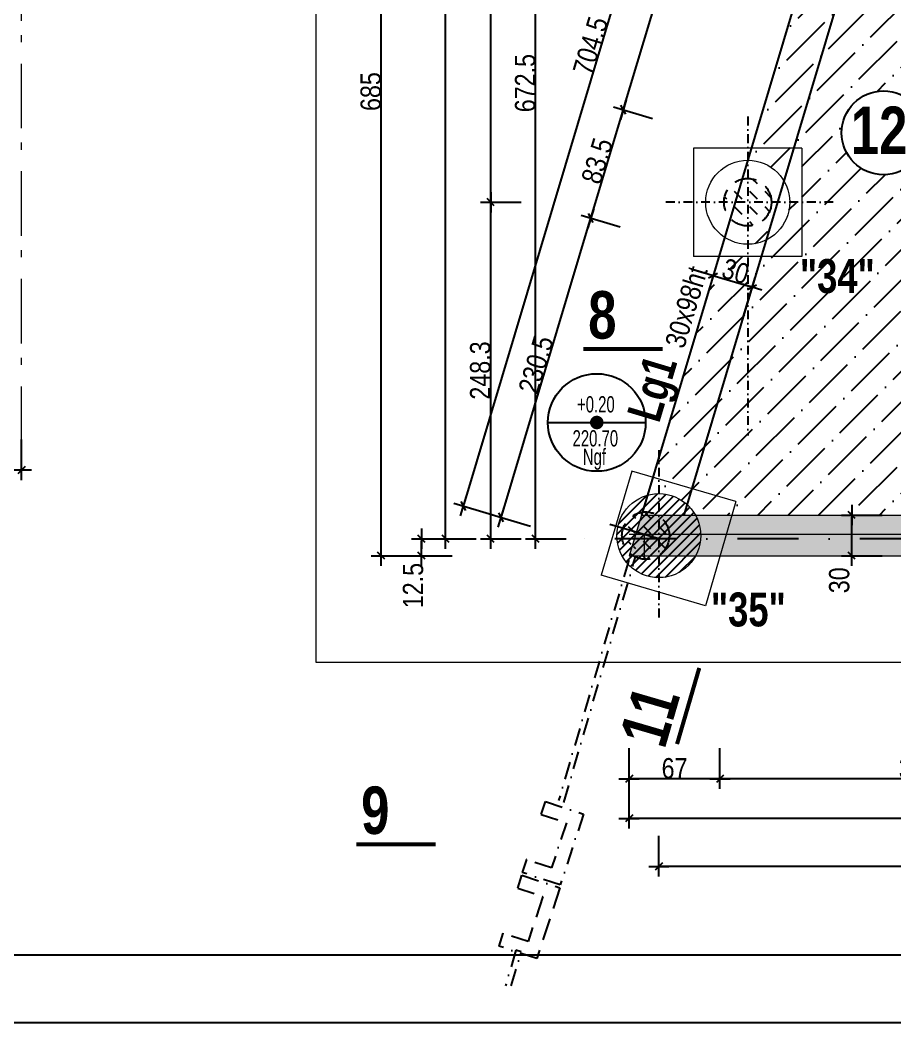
# Model space of a CAD drawing. Header units: centimetres. Extents: x 13865 to 22908, y -23237 to -19037.
# Drawn here: x 16264 to 16909, y -23237 to -22497 of the extents above; entities that cross this region are included whole.
import ezdxf
from ezdxf.enums import TextEntityAlignment as Align

# ---------------------------------------------------------------- set-up
doc = ezdxf.new("R2010")
doc.units = ezdxf.units.CM
doc.header["$LTSCALE"] = 25.4
doc.header["$PDMODE"] = 1
doc.header["$PDSIZE"] = -2
for name, pattern in [('CACHEX2', [19.049999999999997, 12.7, -6.35]), ('Style de ligne -6', [1.0416400000000001, 0.625, -0.20828, 0.06943000000000005, -0.13893]), ('TIRETPTX2', [50.8, 25.4, -12.7, 0, -12.7])]:
    doc.linetypes.add(name, pattern=pattern)
for name, color, linetype in [('01_cote_gen', 4, 'Continuous'), ('01_linteaux', 2, 'Continuous'), ('01_murs_sup', 2, 'CACHEX2'), ('01_poch_murs', 253, 'Continuous'), ('01_texte', 230, 'Continuous'), ('AA_COTES', 2, 'Continuous')]:
    doc.layers.add(name, color=color, linetype=linetype)
for name, color, linetype, lineweight in [('01_murs_coup', 5, 'Continuous', 60), ('01_PIEUX', 5, 'Continuous', 60), ('01_résv', 32, 'Continuous', 9), ('B Général', 7, 'Continuous', 5)]:
    doc.layers.add(name, color=color, linetype=linetype, lineweight=lineweight)
doc.styles.add('ARIAL NA', font='ARIALN.TTF')
doc.styles.add('impact', font='impact.ttf')
doc.styles.add('STYLE2', font='ARIALN.TTF')
doc.dimstyles.new('JB50', dxfattribs={"dimscale": 0.1, "dimtxt": 150, "dimasz": 15, "dimexe": 0.1, "dimexo": 0.1, "dimgap": 0.09, "dimtad": 1, "dimdec": 1, "dimdsep": 46, "dimtxsty": 'STYLE2', "dimblk1": 'BOND_G', "dimblk2": 'BOND_D', "dimsah": 1, "dimcen": 1.5, "dimdle": 0.01, "dimse1": 1, "dimse2": 1, "dimclrd": 4, "dimclre": 2, "dimclrt": 6, "dimazin": 2, "dimtfac": 2.333333333333333, "dimtdec": 1, "dimtix": 1, "dimtmove": 2, "dimatfit": 3, "dimldrblk": 'BOND_G', "dimfxl": 1, "dimtolj": 1, "dimtzin": 0, "dimarcsym": 0})
pattern_1 = [(135, (-4812.052081278463, -11313.84052108258), (-11.22532015133644, 8.881784197001252e-16), [7.9375, -7.9375])]

# ---------------------------------------------------------------- blocks, each defined once
blk = doc.blocks.new('BOND_G')
at = {"layer": 'AA_COTES', "color": 0}
for p, q in [((0, -5), (0, 14.99999999999999)), ((5, 0), (-5, 0)), ((1.767766952966312, 1.767766952966312), (-1.767766952966426, -1.767766952966426))]:
    blk.add_line(p, q, dxfattribs=at)
blk = doc.blocks.new('BOND_D')
at = {"layer": 'AA_COTES', "color": 0}
for p, q in [((0, 5), (0, -15)), ((5, 0), (-5, 0)), ((-1.767766952966312, -1.767766952966312), (1.767766952966426, 1.767766952966426))]:
    blk.add_line(p, q, dxfattribs=at)
blk = doc.blocks.new('*D51')
at = {"layer": '01_cote_gen', "color": 4, "lineweight": -2, "ltscale": 3, "transparency": 16777216}
blk.add_line((16611.05840273991, -22629.76203320094), (16611.05840273991, -21794.9595877695), dxfattribs=at)
at = {"layer": 'Defpoints', "color": 0, "ltscale": 3, "transparency": 16777216}
for p in [(16611.05840273991, -21793.4595877695), (16664.34367679674, -21793.4595877695), (16732.77768601418, -22631.26203320094)]:
    blk.add_point(p, dxfattribs=at)
at = {"layer": '01_cote_gen', "color": 4, "lineweight": -2, "ltscale": 3, "transparency": 16777216, "xscale": 1.5, "yscale": 1.5, "zscale": 1.5}
for name, p, rotation in [('BOND_D', (16611.05840273991, -21793.4595877695), 90), ('BOND_G', (16611.05840273991, -22631.26203320094), 270)]:
    blk.add_blockref(name, p, dxfattribs=dict(at, rotation=rotation))
at = {"layer": '01_cote_gen', "color": 6, "ltscale": 3, "transparency": 16777216, "insert": (16603.39080792408, -22212.36081048521), "char_height": 15, "attachment_point": 5, "rotation": 90, "style": 'STYLE2'}
blk.add_mtext('\\A1;837.8', dxfattribs=at)
blk = doc.blocks.new('*D52')
at = {"layer": '01_cote_gen', "color": 4, "lineweight": -2, "ltscale": 3, "transparency": 16777216}
blk.add_line((16577.78388250518, -22878.08441879553), (16577.78388250518, -21794.9595877695), dxfattribs=at)
at = {"layer": 'Defpoints', "color": 0, "ltscale": 3, "transparency": 16777216}
for p in [(16577.78388250518, -21793.4595877695), (16703.18581475152, -21793.4595877695), (16657.16953114885, -22879.58441879553)]:
    blk.add_point(p, dxfattribs=at)
at = {"layer": '01_cote_gen', "color": 4, "lineweight": -2, "ltscale": 3, "transparency": 16777216, "xscale": 1.5, "yscale": 1.5, "zscale": 1.5}
for name, p, rotation in [('BOND_D', (16577.78388250518, -21793.4595877695), 90), ('BOND_G', (16577.78388250518, -22879.58441879553), 270)]:
    blk.add_blockref(name, p, dxfattribs=dict(at, rotation=rotation))
at = {"layer": '01_cote_gen', "color": 6, "ltscale": 3, "transparency": 16777216, "insert": (16570.11628768935, -22336.52200328251), "char_height": 15, "attachment_point": 5, "rotation": 90, "style": 'STYLE2'}
blk.add_mtext('\\A1;1086.1', dxfattribs=at)
blk = doc.blocks.new('*D54')
at = {"layer": '01_cote_gen', "color": 4, "lineweight": -2, "ltscale": 3, "transparency": 16777216}
blk.add_line((16611.05840273991, -22878.08441879553), (16611.05840273991, -22632.76203320094), dxfattribs=at)
at = {"layer": 'Defpoints', "color": 0, "ltscale": 3, "transparency": 16777216}
for p in [(16611.05840273991, -22631.26203320094), (16633.55840273991, -22631.26203320094), (16657.16953114885, -22879.58441879553)]:
    blk.add_point(p, dxfattribs=at)
at = {"layer": '01_cote_gen', "color": 4, "lineweight": -2, "ltscale": 3, "transparency": 16777216, "xscale": 1.5, "yscale": 1.5, "zscale": 1.5}
for name, p, rotation in [('BOND_D', (16611.05840273991, -22631.26203320094), 90), ('BOND_G', (16611.05840273991, -22879.58441879553), 270)]:
    blk.add_blockref(name, p, dxfattribs=dict(at, rotation=rotation))
at = {"layer": '01_cote_gen', "color": 6, "ltscale": 3, "transparency": 16777216, "insert": (16603.39080792408, -22755.42322599823), "char_height": 15, "attachment_point": 5, "rotation": 90, "style": 'STYLE2'}
blk.add_mtext('\\A1;248.3', dxfattribs=at)
blk = doc.blocks.new('*D58')
at = {"layer": '01_cote_gen', "color": 4, "lineweight": -2, "ltscale": 3, "transparency": 16777216}
blk.add_line((17125.68687841815, -23121.41062134578), (16736.66892217307, -23121.41062134578), dxfattribs=at)
at = {"layer": 'Defpoints', "color": 0, "ltscale": 3, "transparency": 16777216}
for p in [(16735.16892217307, -22976.59084186781), (17127.18687841815, -22976.59084186781), (16735.16892217307, -23121.41062134578)]:
    blk.add_point(p, dxfattribs=at)
at = {"layer": '01_cote_gen', "color": 4, "lineweight": -2, "ltscale": 3, "transparency": 16777216, "xscale": 1.5, "yscale": 1.5, "zscale": 1.5, "rotation": 180}
blk.add_blockref('BOND_D', (16735.16892217307, -23121.41062134578), dxfattribs=at)
at = {"layer": '01_cote_gen', "color": 4, "lineweight": -2, "ltscale": 3, "transparency": 16777216, "xscale": 1.5, "yscale": 1.5, "zscale": 1.5}
blk.add_blockref('BOND_G', (17127.18687841815, -23121.41062134578), dxfattribs=at)
at = {"layer": '01_cote_gen', "color": 6, "ltscale": 3, "transparency": 16777216, "insert": (16931.17790029561, -23113.74302652996), "char_height": 15, "attachment_point": 5, "style": 'STYLE2'}
blk.add_mtext('\\A1;392', dxfattribs=at)
blk = doc.blocks.new('*D274')
at = {"layer": '01_cote_gen', "color": 4, "lineweight": -2, "ltscale": 3, "transparency": 16777216}
blk.add_line((16263.22191950579, -22828.94190896219), (15716.20525571435, -22828.94190896219), dxfattribs=at)
at = {"layer": 'Defpoints', "color": 0, "ltscale": 3, "transparency": 16777216}
for p in [(16264.72191950579, -22812.47262470069), (15714.70525571435, -22821.44190896219), (15714.70525571435, -22828.94190896219)]:
    blk.add_point(p, dxfattribs=at)
at = {"layer": '01_cote_gen', "color": 4, "lineweight": -2, "ltscale": 3, "transparency": 16777216, "xscale": 1.5, "yscale": 1.5, "zscale": 1.5, "rotation": 180}
blk.add_blockref('BOND_D', (15714.70525571435, -22828.94190896219), dxfattribs=at)
at = {"layer": '01_cote_gen', "color": 4, "lineweight": -2, "ltscale": 3, "transparency": 16777216, "xscale": 1.5, "yscale": 1.5, "zscale": 1.5}
blk.add_blockref('BOND_G', (16264.72191950579, -22828.94190896219), dxfattribs=at)
at = {"layer": '01_cote_gen', "color": 6, "ltscale": 3, "transparency": 16777216, "insert": (15989.71358761007, -22821.27431414637), "char_height": 15, "attachment_point": 5, "style": 'STYLE2'}
blk.add_mtext('\\A1;550', dxfattribs=at)
blk = doc.blocks.new('*D448')
at = {"color": 4, "lineweight": -2, "transparency": 16777216}
blk.add_line((16644.24396134261, -22878.08441879553), (16644.24396134261, -22208.59874531307), dxfattribs=at)
at = {"layer": 'Defpoints', "color": 0, "transparency": 16777216}
for p in [(16644.24396134261, -22207.09874531307), (16868.98747947961, -22207.09874531307), (16984.7881557765, -22879.58441879553)]:
    blk.add_point(p, dxfattribs=at)
at = {"color": 4, "lineweight": -2, "transparency": 16777216, "xscale": 1.5, "yscale": 1.5, "zscale": 1.5}
for name, p, rotation in [('BOND_D', (16644.24396134261, -22207.09874531307), 90), ('BOND_G', (16644.24396134261, -22879.58441879553), 270)]:
    blk.add_blockref(name, p, dxfattribs=dict(at, rotation=rotation))
at = {"color": 6, "transparency": 16777216, "insert": (16636.57636652679, -22543.3415820543), "char_height": 15, "attachment_point": 5, "rotation": 90, "style": 'STYLE2'}
blk.add_mtext('\\A1;672.5', dxfattribs=at)
blk = doc.blocks.new('*D449')
at = {"color": 4, "lineweight": -2, "transparency": 16777216}
blk.add_line((16530.22478592096, -22890.58442304525), (16530.22478592096, -22208.59874531307), dxfattribs=at)
at = {"layer": 'Defpoints', "color": 0, "transparency": 16777216}
for p in [(16530.22478592096, -22207.09874531307), (16799.77508398128, -22207.09874531307), (16903.98780067031, -22892.08442304525)]:
    blk.add_point(p, dxfattribs=at)
at = {"color": 4, "lineweight": -2, "transparency": 16777216, "xscale": 1.5, "yscale": 1.5, "zscale": 1.5}
for name, p, rotation in [('BOND_D', (16530.22478592096, -22207.09874531307), 90), ('BOND_G', (16530.22478592096, -22892.08442304525), 270)]:
    blk.add_blockref(name, p, dxfattribs=dict(at, rotation=rotation))
at = {"color": 6, "transparency": 16777216, "insert": (16522.55719110514, -22549.59158417916), "char_height": 15, "attachment_point": 5, "rotation": 90, "style": 'STYLE2'}
blk.add_mtext('\\A1;685', dxfattribs=at)
blk = doc.blocks.new('*D583')
at = {"layer": '01_cote_gen', "color": 4, "lineweight": -2, "transparency": 16777216}
blk.add_line((16776.68841647329, -22685.70497598939), (16802.55199059256, -22693.4558168326), dxfattribs=at)
at = {"layer": 'Defpoints', "color": 0, "transparency": 16777216}
for p in [(16775.85938932157, -22683.24609504988), (16803.98885582141, -22693.88641910166), (16804.59669389854, -22691.85814043122)]:
    blk.add_point(p, dxfattribs=at)
at = {"layer": '01_cote_gen', "color": 4, "lineweight": -2, "transparency": 16777216, "xscale": 1.5, "yscale": 1.5, "zscale": 1.5}
for name, p, rotation in [('BOND_G', (16775.25155124444, -22685.27437372032), 163.3174866520039), ('BOND_D', (16803.98885582141, -22693.88641910166), 343.3174866520039)]:
    blk.add_blockref(name, p, dxfattribs=dict(at, rotation=rotation))
at = {"layer": '01_cote_gen', "color": 6, "transparency": 16777216, "insert": (16791.82132601691, -22682.23552949115), "char_height": 15, "attachment_point": 5, "rotation": 343.31748665200394, "style": 'STYLE2'}
blk.add_mtext('\\A1;30', dxfattribs=at)
blk = doc.blocks.new('*D592')
at = {"layer": '01_cote_gen', "color": 4, "lineweight": -2, "transparency": 16777216}
blk.add_line((17085.68687841815, -23056.71129553419), (16781.77907680907, -23056.71129553419), dxfattribs=at)
at = {"layer": 'Defpoints', "color": 0, "transparency": 16777216}
for p in [(16780.27907680907, -22892.08442304525), (17087.18687841815, -22917.08514063528), (16780.27907680907, -23056.71129553419)]:
    blk.add_point(p, dxfattribs=at)
at = {"layer": '01_cote_gen', "color": 4, "lineweight": -2, "transparency": 16777216, "xscale": 1.5, "yscale": 1.5, "zscale": 1.5, "rotation": 180}
blk.add_blockref('BOND_D', (16780.27907680907, -23056.71129553419), dxfattribs=at)
at = {"layer": '01_cote_gen', "color": 4, "lineweight": -2, "transparency": 16777216, "xscale": 1.5, "yscale": 1.5, "zscale": 1.5}
blk.add_blockref('BOND_G', (17087.18687841815, -23056.71129553419), dxfattribs=at)
at = {"layer": '01_cote_gen', "color": 6, "transparency": 16777216, "insert": (16933.73297761361, -23049.04370071836), "char_height": 15, "attachment_point": 5, "style": 'STYLE2'}
blk.add_mtext('\\A1;306.9', dxfattribs=at)
blk = doc.blocks.new('*D593')
at = {"layer": '01_cote_gen', "color": 4, "lineweight": -2, "transparency": 16777216}
blk.add_line((16778.77907680907, -23056.71129553419), (16714.75944049988, -23056.71129553419), dxfattribs=at)
at = {"layer": 'Defpoints', "color": 0, "transparency": 16777216}
for p in [(16713.25944049988, -22892.08442304525), (16780.27907680907, -22892.08442304525), (16713.25944049988, -23056.71129553419)]:
    blk.add_point(p, dxfattribs=at)
at = {"layer": '01_cote_gen', "color": 4, "lineweight": -2, "transparency": 16777216, "xscale": 1.5, "yscale": 1.5, "zscale": 1.5, "rotation": 180}
blk.add_blockref('BOND_D', (16713.25944049988, -23056.71129553419), dxfattribs=at)
at = {"layer": '01_cote_gen', "color": 4, "lineweight": -2, "transparency": 16777216, "xscale": 1.5, "yscale": 1.5, "zscale": 1.5}
blk.add_blockref('BOND_G', (16780.27907680907, -23056.71129553419), dxfattribs=at)
at = {"layer": '01_cote_gen', "color": 6, "transparency": 16777216, "insert": (16746.76925865447, -23049.04370071836), "char_height": 15, "attachment_point": 5, "style": 'STYLE2'}
blk.add_mtext('\\A1;67', dxfattribs=at)
blk = doc.blocks.new('*D594')
at = {"layer": '01_cote_gen', "color": 4, "lineweight": -2, "transparency": 16777216}
blk.add_line((17670.16084991147, -23085.91145968554), (16714.75944049988, -23085.91145968554), dxfattribs=at)
at = {"layer": 'Defpoints', "color": 0, "transparency": 16777216}
for p in [(16713.25944049988, -23064.21129553419), (17671.66084991147, -23064.21129553419), (16713.25944049988, -23085.91145968554)]:
    blk.add_point(p, dxfattribs=at)
at = {"layer": '01_cote_gen', "color": 4, "lineweight": -2, "transparency": 16777216, "xscale": 1.5, "yscale": 1.5, "zscale": 1.5, "rotation": 180}
blk.add_blockref('BOND_D', (16713.25944049988, -23085.91145968554), dxfattribs=at)
at = {"layer": '01_cote_gen', "color": 4, "lineweight": -2, "transparency": 16777216, "xscale": 1.5, "yscale": 1.5, "zscale": 1.5}
blk.add_blockref('BOND_G', (17671.66084991147, -23085.91145968554), dxfattribs=at)
at = {"layer": '01_cote_gen', "color": 6, "transparency": 16777216, "insert": (17192.46014520568, -23078.24386486971), "char_height": 15, "attachment_point": 5, "style": 'STYLE2'}
blk.add_mtext('\\A1;958.4', dxfattribs=at)
blk = doc.blocks.new('*D596')
at = {"layer": '01_cote_gen', "color": 4, "lineweight": -2, "transparency": 16777216}
blk.add_line((16560.01348543369, -22890.58442304525), (16560.01348543369, -22881.08441879553), dxfattribs=at)
at = {"layer": 'Defpoints', "color": 0, "transparency": 16777216}
for p in [(16560.01348543369, -22879.58441879553), (16806.08577513155, -22879.58441879553), (16823.85617220304, -22892.08442304525)]:
    blk.add_point(p, dxfattribs=at)
at = {"layer": '01_cote_gen', "color": 4, "lineweight": -2, "transparency": 16777216, "xscale": 1.5, "yscale": 1.5, "zscale": 1.5}
for name, p, rotation in [('BOND_D', (16560.01348543369, -22879.58441879553), 90), ('BOND_G', (16560.01348543369, -22892.08442304525), 270)]:
    blk.add_blockref(name, p, dxfattribs=dict(at, rotation=rotation))
at = {"layer": '01_cote_gen', "color": 6, "transparency": 16777216, "insert": (16553.83103580471, -22914.13757206375), "char_height": 15, "attachment_point": 5, "rotation": 90, "style": 'STYLE2'}
blk.add_mtext('\\A1;12.5', dxfattribs=at)
blk = doc.blocks.new('*D597')
at = {"layer": '01_cote_gen', "color": 4, "lineweight": -2, "transparency": 16777216}
blk.add_line((16877.52715745797, -22890.58442304525), (16877.52715745797, -22863.58442304525), dxfattribs=at)
at = {"layer": 'Defpoints', "color": 0, "transparency": 16777216}
for p in [(16877.52715745797, -22862.08442304525), (16892.81181706487, -22862.08442304525), (16892.81181706487, -22892.08442304525)]:
    blk.add_point(p, dxfattribs=at)
at = {"layer": '01_cote_gen', "color": 4, "lineweight": -2, "transparency": 16777216, "xscale": 1.5, "yscale": 1.5, "zscale": 1.5}
for name, p, rotation in [('BOND_D', (16877.52715745797, -22862.08442304525), 90), ('BOND_G', (16877.52715745797, -22892.08442304525), 270)]:
    blk.add_blockref(name, p, dxfattribs=dict(at, rotation=rotation))
at = {"layer": '01_cote_gen', "color": 6, "transparency": 16777216, "insert": (16868.37280847169, -22910.22296441346), "char_height": 15, "attachment_point": 5, "rotation": 90, "style": 'STYLE2'}
blk.add_mtext('\\A1;30', dxfattribs=at)
blk = doc.blocks.new('*D602')
at = {"layer": '01_cote_gen', "color": 4, "lineweight": -2, "transparency": 16777216}
blk.add_line((16619.24628527183, -22862.33810910057), (16684.57625593015, -22644.38939633206), dxfattribs=at)
at = {"layer": 'Defpoints', "color": 0, "transparency": 16777216}
for p in [(16685.00694725349, -22642.95255779415), (16779.45079380488, -22671.26203320094), (16713.25944049988, -22892.08442304526)]:
    blk.add_point(p, dxfattribs=at)
at = {"layer": '01_cote_gen', "color": 4, "lineweight": -2, "transparency": 16777216, "xscale": 1.5, "yscale": 1.5, "zscale": 1.5}
for name, p, rotation in [('BOND_D', (16685.00694725349, -22642.95255779415), 73.31393553175694), ('BOND_G', (16618.81559394849, -22863.77494763847), 253.3139355317569)]:
    blk.add_blockref(name, p, dxfattribs=dict(at, rotation=rotation))
at = {"layer": '01_cote_gen', "color": 6, "transparency": 16777216, "insert": (16644.56654011806, -22751.16217501095), "char_height": 15, "attachment_point": 5, "rotation": 73.31393553175693, "style": 'STYLE2'}
blk.add_mtext('\\A1;230.5', dxfattribs=at)
blk = doc.blocks.new('*D603')
at = {"layer": '01_cote_gen', "color": 4, "lineweight": -2, "transparency": 16777216}
blk.add_line((16685.43763857683, -22641.51571925625), (16708.55575317807, -22564.39088255109), dxfattribs=at)
at = {"layer": 'Defpoints', "color": 0, "transparency": 16777216}
for p in [(16708.98644450141, -22562.95404401318), (16803.42533284567, -22591.26203320093), (16779.45079380488, -22671.26203320094)]:
    blk.add_point(p, dxfattribs=at)
at = {"layer": '01_cote_gen', "color": 4, "lineweight": -2, "transparency": 16777216, "xscale": 1.5, "yscale": 1.5, "zscale": 1.5}
for name, p, rotation in [('BOND_D', (16708.98644450141, -22562.95404401318), 73.31393553175691), ('BOND_G', (16685.00694725349, -22642.95255779415), 253.3139355317569)]:
    blk.add_blockref(name, p, dxfattribs=dict(at, rotation=rotation))
at = {"layer": '01_cote_gen', "color": 6, "transparency": 16777216, "insert": (16689.65196539451, -22600.75172319831), "char_height": 15, "attachment_point": 5, "rotation": 73.31393553175693, "style": 'STYLE2'}
blk.add_mtext('\\A1;83.5', dxfattribs=at)
blk = doc.blocks.new('*D604')
at = {"layer": '01_cote_gen', "color": 4, "lineweight": -2, "transparency": 16777216}
blk.add_line((16709.41713582474, -22561.51720547528), (16820.6783722349, -22190.3362143885), dxfattribs=at)
at = {"layer": 'Defpoints', "color": 0, "transparency": 16777216}
for p in [(16821.10906355824, -22188.8993758506), (16915.18551301384, -22217.09872424089), (16803.42533284567, -22591.26203320093)]:
    blk.add_point(p, dxfattribs=at)
at = {"layer": '01_cote_gen', "color": 4, "lineweight": -2, "transparency": 16777216, "xscale": 1.5, "yscale": 1.5, "zscale": 1.5}
for name, p, rotation in [('BOND_D', (16821.10906355824, -22188.8993758506), 73.31393553175691), ('BOND_G', (16708.98644450141, -22562.95404401318), 253.3139355317569)]:
    blk.add_blockref(name, p, dxfattribs=dict(at, rotation=rotation))
at = {"layer": '01_cote_gen', "color": 6, "transparency": 16777216, "insert": (16757.70302354689, -22373.72513222653), "char_height": 15, "attachment_point": 5, "rotation": 73.31393553175693, "style": 'STYLE2'}
blk.add_mtext('\\A1;390.5', dxfattribs=at)
blk = doc.blocks.new('*D605')
at = {"layer": '01_cote_gen', "color": 4, "lineweight": -2, "transparency": 16777216}
blk.add_line((16591.40464838134, -22853.99259836994), (16792.83673534435, -22181.99070365786), dxfattribs=at)
at = {"layer": 'Defpoints', "color": 0, "transparency": 16777216}
for p in [(16793.26742666769, -22180.55386511996), (16813.92487086866, -22186.74591923389), (16611.63140125898, -22861.62149102178)]:
    blk.add_point(p, dxfattribs=at)
at = {"layer": '01_cote_gen', "color": 4, "lineweight": -2, "transparency": 16777216, "xscale": 1.5, "yscale": 1.5, "zscale": 1.5}
for name, p, rotation in [('BOND_D', (16793.26742666769, -22180.55386511996), 73.31393553176223), ('BOND_G', (16590.97395705801, -22855.42943690785), 253.3139355317622)]:
    blk.add_blockref(name, p, dxfattribs=dict(at, rotation=rotation))
at = {"layer": '01_cote_gen', "color": 6, "transparency": 16777216, "insert": (16684.77596137991, -22515.79007330855), "char_height": 15, "attachment_point": 5, "rotation": 73.31393553176223, "style": 'STYLE2'}
blk.add_mtext('\\A1;704.5', dxfattribs=at)

msp = doc.modelspace()

# ---------------------------------------------------------------- hatches: boundary and pattern name
at = {"layer": '01_murs_sup', "ltscale": 3}
h = msp.add_hatch(dxfattribs=at)
h.set_pattern_fill('DASH', color=256, scale=2.5, angle=135)
h.set_pattern_definition(pattern_1)
h.paths.add_polyline_path([(16802.35854406972, -22613.83363792114), (16800.7770770384, -22619.10205245448), (16800.7770770384, -22631.26203320094), (16818.27707703841, -22631.26203320094, 0.3879504033880814)])
h.paths.add_polyline_path([(16800.7770770384, -22619.10205245448), (16800.7770770384, -22613.76203320094, 0.03777813477098434), (16798.14390318692, -22613.96127034296), (16792.95057872407, -22631.26203320094), (16797.12690704319, -22631.26203320094)])
h.paths.add_polyline_path([(16795.89163779985, -22621.4643465774, -0.3862518652310719), (16795.66128566428, -22621.60304659083), (16793.86826643409, -22621.24849933682), (16790.86241456484, -22631.26203320094), (16792.95057872407, -22631.26203320094)])
h.paths.add_polyline_path([(16793.86826643409, -22621.24849933682), (16787.40698257324, -22619.97086080865, 0.177143260906165), (16783.27707703841, -22631.26203320094), (16790.86241456484, -22631.26203320094)])
h.paths.add_polyline_path([(16790.86241456484, -22631.26203320094), (16783.27707703841, -22631.26203320094, 0.07036006190103372), (16783.96334083266, -22636.11468966968), (16788.80766643085, -22638.10711104144)])
h.paths.add_polyline_path([(16792.95057872407, -22631.26203320094), (16790.86241456484, -22631.26203320094), (16788.80766643085, -22638.10711104144), (16790.49878018606, -22638.80264876277, -0.3856262130323327), (16790.61426117048, -22639.04511631939)])
h.paths.add_polyline_path([(16797.12690704319, -22631.26203320094), (16792.95057872407, -22631.26203320094), (16789.05111821909, -22644.25248699469, 0.06045692478578708), (16792.49871017691, -22646.68016026315)])
h.paths.add_polyline_path([(16788.72099409918, -22638.39584660326), (16784.0746127435, -22636.48483766573, 0.04755040906211134), (16785.36204386615, -22639.54615972689), (16788.2068369504, -22640.10868218023)])
h.paths.add_polyline_path([(16788.12018308034, -22640.39735624006), (16785.55150705522, -22639.88943250125, 0.04755587259282085), (16787.45577500666, -22642.61072969784)])
h.paths.add_polyline_path([(16790.14355444609, -22640.61320348064, -0.3862518652310565), (16789.91320231052, -22640.75190349406), (16788.12018308034, -22640.39735624006), (16787.45577500666, -22642.61072969784, 0.03273806470323828), (16789.05111821909, -22644.25248699469)])
h.paths.add_polyline_path([(16800.7770770384, -22631.26203320094), (16797.12690704319, -22631.26203320094), (16792.49871017691, -22646.68016026315, 0.1238141517625151), (16800.7770770384, -22648.76203320094)])
h.paths.add_polyline_path([(16818.27707703841, -22631.26203320094), (16800.7770770384, -22631.26203320094), (16800.7770770384, -22648.76203320094, 0.4142135623731559)])
h = msp.add_hatch(dxfattribs=at)
h.set_pattern_fill('DASH', color=256, scale=2.5, angle=135)
h.set_pattern_definition(pattern_1)
h.paths.add_polyline_path([(16722.17068528533, -22860.09797963016, 0.2735655788215955), (16708.81930080001, -22871.89456757879), (16717.83940156199, -22874.52698615656), (16718.64945101945, -22871.82843079632), (16710.9808899916, -22870.31206822259, -0.4427392670572292), (16710.82813048514, -22870.05836616683), (16711.83870827609, -22866.69178146066, -0.4433907075292879), (16712.1063389337, -22866.56431594637), (16719.33693436995, -22869.53818559773)])
h.paths.add_polyline_path([(16724.34207823303, -22859.82071570304, 0.03130240149018187), (16722.17068528533, -22860.09797963016), (16719.33693436995, -22869.53818559773), (16721.028048125, -22870.233723319, -0.3856262130322887), (16721.14352910942, -22870.47619087562)])
h.paths.add_polyline_path([(16728.45238289197, -22860.04066338704, 0.05900739035166896), (16724.34207823303, -22859.82071570304), (16719.75936896444, -22875.08730781951), (16723.5993037703, -22876.20795114568)])
h.paths.add_polyline_path([(16735.16892217307, -22862.71891338591, 0.1044239867179594), (16728.45238289197, -22860.04066338704), (16723.5993037703, -22876.20795114568), (16727.28786863252, -22877.28441879553), (16735.16892217307, -22877.28441879553)])
h.paths.add_polyline_path([(16735.16892217307, -22862.71891338591), (16735.16892217307, -22877.28441879553), (16742.96861021096, -22877.28441879553, 0.2508915491650073)])
h.paths.add_polyline_path([(16742.96861021096, -22877.28441879553), (16735.16892217307, -22877.28441879553), (16735.16892217307, -22889.78442304525), (16737.71605458752, -22889.78442304525, 0.2015659484954481)])
h.paths.add_polyline_path([(16735.16892217307, -22879.58441879553), (16727.28786863252, -22877.28441879553), (16724.52648993321, -22877.28441879553), (16724.52648993321, -22889.78442304525), (16735.16892217307, -22889.78442304525)])
h.paths.add_polyline_path([(16724.52648993321, -22877.28441879553), (16723.27617086424, -22877.28441879553), (16719.52393297803, -22889.78442304525), (16724.52648993321, -22889.78442304525)])
h.paths.add_polyline_path([(16719.52393297803, -22889.78442304525), (16718.46240933947, -22893.32072601846, 0.255189989115038), (16735.16892217307, -22891.84992420515), (16735.16892217307, -22889.78442304525)])
h.paths.add_polyline_path([(16723.27617086424, -22877.28441879553), (16719.09984254511, -22877.28441879553), (16715.34760465891, -22889.78442304525), (16719.52393297803, -22889.78442304525)])
h.paths.add_polyline_path([(16719.09984254511, -22877.28441879553), (16717.01167838608, -22877.28441879553), (16715.02378562597, -22883.90677822555), (16716.71489938101, -22884.60231594682, -0.3856262130323331), (16716.83038036543, -22884.84478350343)])
h.paths.add_polyline_path([(16717.01167838608, -22877.28441879553), (16707.96861021096, -22877.28441879553, 0.05627204484105478), (16708.40913195601, -22881.18623909751), (16715.02378562597, -22883.90677822555)])
h.paths.add_polyline_path([(16717.83940156199, -22874.52698615656), (16708.81930080001, -22871.89456757879, 0.07843052267581271), (16707.96861021096, -22877.28441879553), (16717.01167838608, -22877.28441879553)])
h.paths.add_polyline_path([(16708.49545976652, -22881.54612784125, 0.0524588922658623), (16709.75399274024, -22884.98511991615), (16714.42295614554, -22885.9083493643), (16714.93711329431, -22884.19551378737)])
h.paths.add_polyline_path([(16714.33630227547, -22886.19702342413), (16709.92502278547, -22885.32474776556, 0.07972587444939064), (16713.2211658344, -22889.78442304525), (16713.25944049988, -22889.78442304525)])
h.paths.add_polyline_path([(16716.35967364104, -22886.41287066467, -0.3862518652310507), (16716.12932150548, -22886.55157067811), (16714.33630227547, -22886.19702342413), (16713.25944049988, -22889.78442304525), (16715.34760465891, -22889.78442304525)])
h.paths.add_polyline_path([(16719.52393297803, -22889.78442304525), (16715.34760465891, -22889.78442304525), (16714.9104811578, -22891.24063285583, 0.05900739035167107), (16718.46240933947, -22893.32072601846)])
at = {"layer": '01_poch_murs'}
h = msp.add_hatch(dxfattribs=at)
h.set_pattern_fill('ANSI36', color=2, scale=5)
h.set_pattern_definition([(45, (0, 0), (8.418990113502336, 30.86963041617522), [39.6875, -7.9375, 0, -7.9375])])
h.paths.add_polyline_path([(16956.53437712947, -22247.0987284975), (16937.53471914535, -22247.0987284975), (16834.59254944964, -22591.26203320094), (16840.7770770384, -22591.26203320094), (16840.7770770384, -22671.26203320094), (16810.66386947967, -22671.26203320094), (16759.38996232056, -22842.68446761341), (16791.92491325959, -22852.17944017954), (16789.03425143705, -22862.08442304525), (16956.53437712947, -22862.08442304525)])
h.paths.add_polyline_path([(16932.06857243618, -22580.04665011343, -1), (16870.10832320656, -22580.04665011343, -1)], flags=16)
h.paths.add_polyline_path([(16940.7195507616, -22236.45098154196, -0.2327813915299833), (16921.34897129265, -22217.09872424089), (16915.55524357436, -22217.09872424089), (16910.69177424554, -22233.32750535085), (16910.69177424554, -22247.0987284975), (16937.53471914535, -22247.0987284975)])
h.paths.add_polyline_path([(16946.50797540728, -22217.09872424089), (16921.34897129265, -22217.09872424089, 0.2327813915299833), (16940.7195507616, -22236.45098154196)])
h.paths.add_polyline_path([(16937.53471914535, -22247.0987284975), (16910.69177424554, -22247.0987284975), (16910.69177424554, -22233.32750535085), (16803.42533284567, -22591.26203320094), (16834.59254944964, -22591.26203320094)])
h.paths.add_polyline_path([(16800.7770770384, -22704.31623411358), (16800.7770770384, -22671.26203320094), (16779.45079380488, -22671.26203320094), (16735.16892217307, -22819.02502979148), (16735.16892217307, -22835.61581974133), (16759.38996232056, -22842.68446761341)])
h.paths.add_polyline_path([(16822.62820946466, -22631.26203320094), (16818.27707703841, -22631.26203320094, -0.4142135623731559), (16800.7770770384, -22648.76203320094), (16800.7770770384, -22662.26203320094, 0.1131671726214404), (16814.28196784957, -22659.1657591919)], flags=17)
h.paths.add_polyline_path([(16840.7770770384, -22631.26203320094), (16831.7770770384, -22631.26203320094, -0.2875665969035216), (16814.28196784957, -22659.1657591919), (16810.66386947967, -22671.26203320094), (16840.7770770384, -22671.26203320094)], flags=17)
h.paths.add_polyline_path([(16834.59254944964, -22591.26203320094), (16803.42533284567, -22591.26203320094), (16800.7770770384, -22600.09892738358), (16800.7770770384, -22600.26203320094, -0.2638887367076794), (16827.38566299712, -22615.35658906134)], flags=17)
h.paths.add_polyline_path([(16791.92491325959, -22852.17944017954), (16759.38996232056, -22842.68446761341), (16755.92737925347, -22854.26081222225, -0.0813359820297801), (16762.18669649279, -22862.08442304525), (16789.03425143705, -22862.08442304525)])
h.paths.add_polyline_path([(16759.38996232056, -22842.68446761341), (16735.16892217307, -22835.61581974133), (16735.16892217307, -22846.28441879553, -0.1855120549271071), (16755.92737925347, -22854.26081222225)])
h.paths.add_polyline_path([(16869.28852309439, -22604.58255383429), (16926.20946194553, -22604.58255383429), (16926.20946194553, -22551.07730367988), (16869.28852309439, -22551.07730367988)], flags=24)
h.paths.add_polyline_path([(16832.44566404291, -22706.04358389266), (16901.38482401821, -22706.04358383045), (16901.38482398303, -22667.06118728938), (16832.44566400773, -22667.06118735158)], flags=24)
at = {"layer": '01_poch_murs', "ltscale": 3}
h = msp.add_hatch(color=256, dxfattribs=at)
h.dxf.hatch_style = 1
edge = h.paths.add_edge_path()
edge.add_arc((17661.66084991139, -22612.45992256267), 46.28072429580613, 257.52153348240927, 282.47846651780276, ccw=False)
edge.add_line((17651.66084991147, -22657.6473703922), (17651.66084991147, -22862.08442304525))
edge.add_line((17651.66084991147, -22862.08442304525), (17542.2346889783, -22862.08442304525))
edge.add_line((17542.2346889783, -22862.08442304525), (17542.2346889783, -22892.08442304525))
edge.add_line((17542.2346889783, -22892.08442304525), (17671.66084991147, -22892.08442304525))
edge.add_line((17671.66084991147, -22892.08442304525), (17671.66084991147, -22657.64737039216))
edge = h.paths.add_edge_path()
edge.add_line((17542.2346889783, -22862.08442304525), (17527.82228135887, -22862.08442304525))
edge.add_arc((17502.23468897829, -22879.58514063528), 31.00000000001103, 0, 34.3703040045545, ccw=False)
edge.add_arc((17502.23468897831, -22879.58514063528), 30.99999999998909, -23.778545405324223, 0, ccw=False)
edge.add_line((17530.60312106814, -22892.08442304525), (17542.2346889783, -22892.08442304525))
edge.add_line((17542.2346889783, -22892.08442304525), (17542.2346889783, -22862.08442304525))
edge = h.paths.add_edge_path()
edge.add_arc((17502.23468897829, -22879.58514063528), 31.00000000001091, 0, 34.37030400455448)
edge.add_line((17527.82228135887, -22862.08442304525), (17476.64709659773, -22862.08442304525))
edge.add_arc((17502.23468897831, -22879.58514063528), 31.00000000001103, 145.6296959954455, 180)
edge.add_arc((17502.23468897829, -22879.58514063528), 30.99999999998909, 180, 203.7785454053243)
edge.add_line((17473.86625688846, -22892.08442304525), (17530.60312106814, -22892.08442304525))
edge.add_arc((17502.23468897831, -22879.58514063528), 30.99999999998892, 336.2214545946757, 360)
edge = h.paths.add_edge_path()
edge.add_line((17476.64709659773, -22862.08442304525), (17462.2346889783, -22862.08442304525))
edge.add_line((17462.2346889783, -22862.08442304525), (17462.2346889783, -22892.08442304525))
edge.add_line((17462.2346889783, -22892.08442304525), (17473.86625688846, -22892.08442304525))
edge.add_arc((17502.23468897829, -22879.58514063528), 30.99999999998892, 180, 203.7785454053243, ccw=False)
edge.add_arc((17502.23468897831, -22879.58514063528), 31.00000000001091, 145.6296959954455, 180, ccw=False)
h.paths.add_polyline_path([(17462.2346889783, -22862.08442304525), (17167.18687841815, -22862.08442304525), (17167.18687841815, -22892.08442304525), (17462.2346889783, -22892.08442304525)])
edge = h.paths.add_edge_path()
edge.add_line((17167.18687841815, -22862.08442304525), (17152.77447079872, -22862.08442304525))
edge.add_arc((17127.18687841814, -22879.58514063528), 31.00000000001103, 0, 34.3703040045545, ccw=False)
edge.add_arc((17127.18687841816, -22879.58514063528), 30.99999999998909, -23.778545405324223, 0, ccw=False)
edge.add_line((17155.55531050799, -22892.08442304525), (17167.18687841815, -22892.08442304525))
edge.add_line((17167.18687841815, -22892.08442304525), (17167.18687841815, -22862.08442304525))
edge = h.paths.add_edge_path()
edge.add_line((17152.77447079872, -22862.08442304525), (17109.98656645603, -22862.08442304525))
edge.add_line((17109.98656645603, -22862.08442304525), (17109.98656645603, -22892.08442304525))
edge.add_line((17109.98656645603, -22892.08442304525), (17155.55531050799, -22892.08442304525))
edge.add_arc((17127.18687841816, -22879.58514063528), 30.99999999998892, 336.2214545946757, 360)
edge.add_arc((17127.18687841814, -22879.58514063528), 31.00000000001091, 0, 34.37030400455448)
edge = h.paths.add_edge_path()
edge.add_line((17109.98656645603, -22862.08442304525), (17101.59928603758, -22862.08442304525))
edge.add_arc((17127.18687841816, -22879.58514063528), 31.00000000001103, 145.6296959954455, 180)
edge.add_arc((17127.18687841814, -22879.58514063528), 30.99999999998909, 180, 203.7785454053243)
edge.add_line((17098.81844632831, -22892.08442304525), (17109.98656645603, -22892.08442304525))
edge.add_line((17109.98656645603, -22892.08442304525), (17109.98656645603, -22862.08442304525))
edge = h.paths.add_edge_path()
edge.add_arc((17127.18687841816, -22879.58514063527), 31.00000000001091, 156.2185473067692, 180.0000000000067, ccw=False)
edge.add_line((17098.81908060025, -22867.0844187776), (17097.81596370475, -22862.08442304525))
edge.add_line((17097.81596370475, -22862.08442304525), (17087.18687841815, -22862.08442304525))
edge.add_line((17087.18687841815, -22862.08442304525), (17087.18687841815, -22892.08442304525))
edge.add_line((17087.18687841815, -22892.08442304525), (17098.81844632831, -22892.08442304525))
edge.add_arc((17127.18687841814, -22879.58514063528), 30.99999999998892, 180, 203.7785454053243, ccw=False)
h.paths.add_polyline_path([(17087.18687841815, -22862.08442304525), (16789.70548149186, -22862.08442304525), (16780.95030686388, -22892.08442304525), (17087.18687841815, -22892.08442304525)])
edge = h.paths.add_edge_path()
edge.add_line((16789.70548149186, -22862.08442304525), (16760.75700824336, -22862.08442304525))
edge.add_arc((16735.16892217306, -22879.58441879553), 31.00000000000677, -6.821210263296962e-12, 34.368687675386525, ccw=False)
edge.add_arc((16735.16892217308, -22879.58441879553), 30.99999999998545, -23.780003314686724, 0, ccw=False)
edge.add_line((16763.5370362055, -22892.08442304525), (16780.95030686388, -22892.08442304525))
edge.add_line((16780.95030686388, -22892.08442304525), (16789.70548149186, -22862.08442304525))
edge = h.paths.add_edge_path()
edge.add_line((16760.75700824336, -22862.08442304525), (16722.26480836513, -22862.08442304525))
edge.add_line((16722.26480836513, -22862.08442304525), (16713.25944049988, -22892.08442304525))
edge.add_line((16713.25944049988, -22892.08442304525), (16763.5370362055, -22892.08442304525))
edge.add_arc((16735.16892217308, -22879.58441879553), 30.99999999998575, 336.2199966853133, 360)
edge.add_arc((16735.16892217306, -22879.58441879553), 31.00000000000728, 359.9999999999933, 394.3686876753865)
at = {"layer": '01_poch_murs'}
h = msp.add_hatch(dxfattribs=at)
h.set_pattern_fill('ANSI31', color=256, scale=1.5)
h.set_pattern_definition([(45, (-1473.523410067377, -14174.01674370412), (-3.367596045400932, 3.367596045400933), [])])
h.paths.add_polyline_path([(16735.16892217307, -22846.28441879553, 0.4142135623730951), (16704.16892217307, -22877.28441879553), (16735.16892217307, -22877.28441879553)])
h.paths.add_polyline_path([(16735.16892217307, -22877.28441879553), (16704.16892217307, -22877.28441879553, 0.4142135623730951), (16735.16892217307, -22908.28441879553)])
h.paths.add_polyline_path([(16735.16892217307, -22846.28441879553), (16735.16892217307, -22877.28441879553), (16766.16892217307, -22877.28441879553, 0.4142135623730951)])
h.paths.add_polyline_path([(16766.16892217307, -22877.28441879553), (16735.16892217307, -22877.28441879553), (16735.16892217307, -22908.28441879553, 0.4142135623730951)])

# ---------------------------------------------------------------- linework, layer by layer
at = {"layer": '01_cote_gen', "ltscale": 3}
msp.add_line((16735.16892217307, -22879.58441879553), (16699.12259365688, -22869.06468876697), dxfattribs=at)
at = {"layer": '01_cote_gen'}
msp.add_line((21857.91117394662, -23236.88301473392), (14000.28264465321, -23236.88301473394), dxfattribs=at)
at = {"layer": '01_linteaux', "linetype": 'Continuous'}
for p, q in [((17138.41031244431, -21473.45958776947), (16722.26480836513, -22862.08442304525)), ((16946.87342087903, -22217.09872424089), (16753.5829856698, -22862.08442304525))]:
    msp.add_line(p, q, dxfattribs=at)
at = {"layer": '01_linteaux', "linetype": 'TIRETPTX2', "ltscale": 0.01}
for p, q in [((16800.7770770384, -22568.10390465728), (16800.7770770384, -22803.33635776826)), ((16863.93520558207, -22631.26203320094), (16737.61894849475, -22631.26203320094)), ((16735.16892217307, -22814.12629025187), (16735.16892217307, -22940.44254733919))]:
    msp.add_line(p, q, dxfattribs=at)
at = {"layer": '01_linteaux', "linetype": 'TIRETPTX2', "ltscale": 0.07}
msp.add_line((18827.57754461242, -22879.58441879553), (16662.01079362941, -22879.58441879553), dxfattribs=at)
at = {"layer": '01_linteaux', "linetype": 'TIRETPTX2', "ltscale": 0.02}
for p, q in [((16713.03335256757, -22895.32331214748), (16661.22303766682, -23072.85368853075)), ((16665.01660829553, -23074.13278104202), (16718.10594642862, -22892.21977397455)), ((16648.38526784237, -23083.07530762339), (16651.49603705628, -23073.57146024994)), ((16651.49603705628, -23073.57146024994), (16679.53238984694, -23082.7482304257)), ((16679.53238984694, -23082.7482304257), (16662.42314349983, -23135.01938231969)), ((16679.53238984694, -23082.7482304257), (16662.42314349983, -23135.01938231969)), ((16648.38526784237, -23083.07530762339), (16666.91777022059, -23089.14130759052)), ((16648.38526784237, -23083.07530762339), (16666.91777022059, -23089.14130759052)), ((16666.91777022059, -23089.14130759052), (16656.03006830529, -23122.40476695309)), ((16666.91777022059, -23089.14130759052), (16656.03006830529, -23122.40476695309)), ((16637.49756415026, -23116.33876689242), (16634.38679516241, -23125.84261433985)), ((16656.03006830529, -23122.40476695309), (16637.49756415026, -23116.33876689242)), ((16656.03006830529, -23122.40476695309), (16637.49756415026, -23116.33876689242)), ((16662.42314349983, -23135.01938231969), (16634.38679516241, -23125.84261433985)), ((16662.42314349983, -23135.01938231969), (16634.38679516241, -23125.84261433985)), ((16631.01260278507, -23137.44882214269), (16634.12337503797, -23127.94497576396)), ((16634.12337503797, -23127.94497576396), (16662.15972185524, -23137.12175391001)), ((16634.12337503797, -23127.94497576396), (16662.15972185524, -23137.12175391001)), ((16631.01260278507, -23137.44882214269), (16649.54509840346, -23143.51482645813)), ((16631.01260278507, -23137.44882214269), (16649.54509840346, -23143.51482645813)), ((16620.12489967348, -23170.71228516013), (16617.01412742058, -23180.21613153887)), ((16638.65737842135, -23176.77828395355), (16620.12489967348, -23170.71228516013)), ((16638.65737842135, -23176.77828395356), (16620.12489967348, -23170.71228516013)), ((16645.05044772704, -23189.39290100747), (16617.01412742058, -23180.21613153887)), ((16645.05044772704, -23189.39290100747), (16617.01412742058, -23180.21613153887))]:
    msp.add_line(p, q, dxfattribs=at)
msp.add_lwpolyline([(16626.17474290988, -23209.52618135339), (16633.52722163642, -23184.33258200595), (16629.72369016043, -23183.08762078635), (16622.00788300445, -23209.52618135339)], dxfattribs=at)
msp.add_lwpolyline([(16626.17474290988, -23209.52618135339), (16633.52722163642, -23184.33258200595), (16629.72369016043, -23183.08762078635), (16622.00788300445, -23209.52618135339)], dxfattribs=at)
at = {"layer": '01_murs_coup', "linetype": 'Continuous', "lineweight": 5}
for p, q in [((16722.26480836512, -22862.08442304525), (16713.27435622483, -22892.08442304525)), ((16722.26480836512, -22862.08442304525), (17651.66084991147, -22862.08442304525)), ((16713.25944049988, -22876.08442304525), (17096.20303481693, -22876.08442304525)), ((16724.52648993321, -22892.08442304526), (16724.52648993321, -22876.08442304526)), ((16713.25944049988, -22892.08442304525), (17671.66084991147, -22892.08442304525))]:
    msp.add_line(p, q, dxfattribs=at)
at = {"layer": '01_murs_sup', "ltscale": 0.05}
for p, q in [((16662.15972185524, -23137.12175391001), (16645.05044772704, -23189.39290100747)), ((16662.15972185524, -23137.12175391001), (16645.05044772704, -23189.39290100747)), ((16649.54509840346, -23143.51482645813), (16638.65737842135, -23176.77828395356)), ((16649.54509840346, -23143.51482645813), (16638.65737842135, -23176.77828395356))]:
    msp.add_line(p, q, dxfattribs=at)
for centre in [(16800.77707703841, -22631.26203320094), (16725.46861021096, -22877.28441879553)]:
    msp.add_circle(centre, 17.50000000000012, dxfattribs=at)
at = {"layer": '01_PIEUX', "color": 2, "linetype": 'Continuous', "lineweight": 5}
for p, q in [((16760.7770770384, -22591.26203320094), (16760.7770770384, -22671.26203320094)), ((16840.7770770384, -22591.26203320094), (16760.7770770384, -22591.26203320094)), ((16840.7770770384, -22591.26203320094), (16840.7770770384, -22671.26203320094)), ((16840.7770770384, -22671.26203320094), (16760.7770770384, -22671.26203320094)), ((16715.12847487113, -22829.76723254962), (16692.7162672412, -22906.56367093808)), ((16791.92491325959, -22852.17944017954), (16715.12847487113, -22829.76723254962)), ((16791.92491325959, -22852.17944017954), (16769.51270562967, -22928.975878568)), ((16769.51270562967, -22928.975878568), (16692.7162672412, -22906.56367093808))]:
    msp.add_line(p, q, dxfattribs=at)
at = {"layer": '01_PIEUX', "linetype": 'Continuous', "lineweight": 5}
for centre in [(16800.7770770384, -22631.26203320094), (16735.16892217307, -22877.28441879553)]:
    msp.add_circle(centre, 31, dxfattribs=at)
at = {"layer": '01_résv'}
for p, q in [((16482.3558028646, -22970.93954582261), (16482.3558028646, -21920.93954582261)), ((17967.3558028646, -22970.93954582261), (16482.3558028646, -22970.93954582261))]:
    msp.add_line(p, q, dxfattribs=at)
at = {"layer": '01_texte'}
for p, q in [((16653.36045013286, -22793.79818705272), (16725.41144573607, -22793.79818704553)), ((21857.91117394661, -23186.88305077047), (14050.28264465321, -23186.88305077049))]:
    msp.add_line(p, q, dxfattribs=at)
at = {"layer": '01_texte', "const_width": 3}
for points in [[(16737.95587881171, -22739.52695261471), (16679.45547115833, -22739.52695261471)], [(16765.01609492086, -22974.92612839606), (16748.62705388632, -23031.08391529672)], [(16570.36121629932, -23105.07254492543), (16511.86080864594, -23105.07254492543)]]:
    msp.add_lwpolyline(points, dxfattribs=at)
at = {"layer": '01_texte', "const_width": 5}
msp.add_lwpolyline([(16686.88594793472, -22793.79818704913, 1), (16691.88594793472, -22793.79818704913, 1)], format="xyb", close=True, dxfattribs=at)
at = {"layer": '01_texte'}
for centre, radius in [((16901.08844782137, -22580.04665011343), 30.98012461480685), ((16689.38594793446, -22793.79818704913), 36.02549780160142)]:
    msp.add_circle(centre, radius, dxfattribs=at)
at = {"layer": 'B Général', "color": 1, "linetype": 'Style de ligne -6', "lineweight": 13, "ltscale": 3, "true_color": 0xff0000}
for p, q in [((16264.72191950578, -22814.77262470169), (16264.72191950579, -20468.62489607976)), ((16264.72191950579, -22814.77262470069), (16264.72191950578, -20670.58755847132))]:
    msp.add_line(p, q, dxfattribs=at)

# ---------------------------------------------------------------- texts
at = {"layer": '01_texte', "style": 'impact'}
msp.add_text('12', height=35, dxfattribs=at).set_placement((16897.74899251996, -22578.16501214189), align=Align.MIDDLE_CENTER)
for s, height, rotation, p in [('"34"', 25, 5.169332623788947e-08, (16866.91524403026, -22705.72317002586)), ('8', 35, 5.174543644579057e-08, (16693.47517056487, -22742.37949665076)), ('Lg1', 25, 73.3174866520638, (16749.31907655231, -22774.30090803976)), ('"35"', 25, 5.169332623788947e-08, (16801.24435276627, -22951.74555562045)), ('11', 35, 73.73068776676605, (16755.29302434037, -23018.4247756406)), ('9', 35, 5.174543644579057e-08, (16525.88050805248, -23107.92508896149))]:
    msp.add_text(s, height=height, rotation=rotation, dxfattribs=at).set_placement(p, align=Align.BOTTOM_CENTER)
at = {"layer": '01_texte', "style": 'ARIAL NA'}
msp.add_text('30x98ht', height=15, rotation=73.29135084626739, dxfattribs=at).set_placement((16753.77790572365, -22739.9654215837))
at = {"layer": '01_texte', "style": 'ARIAL NA', "width": 0.8}
for s, p in [('+0.20', (16674.79064579241, -22786.36664550609)), ('220.70', (16671.4912795519, -22811.4772266614)), ('Ngf', (16679.06101435495, -22825.10474430215))]:
    msp.add_text(s, height=12, dxfattribs=at).set_placement(p)

# ---------------------------------------------------------------- dimensions: what is measured, and where the dimension line sits
for base, p1, p2, picture, middle in [((16530.22478592096, -22207.09874531307), (16903.98780067031, -22892.08442304525), (16799.77508398128, -22207.09874531307), '*D449', (16522.55719110514, -22549.59158417916)), ((16644.24396134261, -22207.09874531307), (16984.7881557765, -22879.58441879553), (16868.98747947961, -22207.09874531307), '*D448', (16636.57636652679, -22543.3415820543))]:
    dim = msp.add_linear_dim(base=base, p1=p1, p2=p2, angle=90, dimstyle='JB50')
    dim.commit()
    dim.dimension.update_dxf_attribs({"geometry": picture, "text_midpoint": middle})
at = {"layer": '01_cote_gen', "ltscale": 3}
for base, p1, p2, picture, middle in [((16577.78388250518, -21793.4595877695), (16657.16953114885, -22879.58441879553), (16703.18581475152, -21793.4595877695), '*D52', (16570.11628768935, -22336.52200328251)), ((16611.05840273991, -21793.4595877695), (16732.77768601418, -22631.26203320094), (16664.34367679674, -21793.4595877695), '*D51', (16603.39080792408, -22212.36081048521)), ((16611.05840273991, -22631.26203320094), (16657.16953114885, -22879.58441879553), (16633.55840273991, -22631.26203320094), '*D54', (16603.39080792408, -22755.42322599823))]:
    dim = msp.add_linear_dim(base=base, p1=p1, p2=p2, angle=90, dimstyle='JB50', dxfattribs=at)
    dim.commit()
    dim.dimension.update_dxf_attribs({"geometry": picture, "text_midpoint": middle})
at = {"layer": '01_cote_gen'}
for p1, p2, distance, picture, middle in [((16611.63140125898, -22861.62149102179), (16813.92487086866, -22186.7459192339), 21.56551726868945, '*D605', (16684.77596137991, -22515.79007330855)), ((16713.25944049988, -22892.08442304525), (16779.45079380488, -22671.26203320094), 98.59546921248739, '*D602', (16644.56654011806, -22751.16217501095)), ((16775.85938932157, -22683.24609504988), (16804.59669389854, -22691.85814043122), -2.1173997008025984, '*D583', (16791.82132601691, -22682.23552949115))]:
    dim = msp.add_aligned_dim(p1=p1, p2=p2, distance=distance, dimstyle='JB50', dxfattribs=at)
    dim.commit()
    dim.dimension.update_dxf_attribs({"geometry": picture, "text_midpoint": middle})
for base, p1, p2, picture, middle in [((16821.10906355824, -22188.8993758506), (16803.42533284567, -22591.26203320094), (16915.18551301384, -22217.09872424089), '*D604', (16757.70302354689, -22373.72513222653)), ((16708.98644450141, -22562.95404401318), (16779.45079380488, -22671.26203320094), (16803.42533284567, -22591.26203320094), '*D603', (16689.65196539451, -22600.75172319831))]:
    dim = msp.add_linear_dim(base=base, p1=p1, p2=p2, angle=253.3139355317569, dimstyle='JB50', dxfattribs=at)
    dim.commit()
    dim.dimension.update_dxf_attribs({"geometry": picture, "text_midpoint": middle})
at = {"layer": '01_cote_gen', "ltscale": 3}
for base, p1, p2, picture, middle in [((15714.70525571435, -22828.94190896219), (16264.72191950579, -22812.47262470069), (15714.70525571435, -22821.44190896219), '*D274', (15989.71358761007, -22821.27431414637)), ((16735.16892217307, -23121.41062134578), (17127.18687841815, -22976.59084186781), (16735.16892217307, -22976.59084186781), '*D58', (16931.17790029561, -23113.74302652996))]:
    dim = msp.add_linear_dim(base=base, p1=p1, p2=p2, dimstyle='JB50', dxfattribs=at)
    dim.commit()
    dim.dimension.update_dxf_attribs({"geometry": picture, "text_midpoint": middle})
at = {"layer": '01_cote_gen'}
for base, p1, p2, picture, middle in [((16877.52715745797, -22862.08442304525), (16892.81181706487, -22892.08442304525), (16892.81181706487, -22862.08442304525), '*D597', (16868.37280847169, -22910.22296441346)), ((16560.01348543369, -22879.58441879553), (16823.85617220304, -22892.08442304525), (16806.08577513155, -22879.58441879553), '*D596', (16553.83103580471, -22914.13757206375))]:
    dim = msp.add_linear_dim(base=base, p1=p1, p2=p2, angle=90, dimstyle='JB50', dxfattribs=at)
    dim.commit()
    dim.dimension.update_dxf_attribs({"geometry": picture, "text_midpoint": middle, "dimtype": 160})
for base, p1, p2, picture, middle in [((16713.25944049988, -23056.71129553419), (16780.27907680907, -22892.08442304525), (16713.25944049988, -22892.08442304525), '*D593', (16746.76925865447, -23049.04370071836)), ((16780.27907680907, -23056.71129553419), (17087.18687841815, -22917.08514063528), (16780.27907680907, -22892.08442304525), '*D592', (16933.73297761361, -23049.04370071836)), ((16713.25944049988, -23085.91145968554), (17671.66084991147, -23064.21129553419), (16713.25944049988, -23064.21129553419), '*D594', (17192.46014520568, -23078.24386486971))]:
    dim = msp.add_linear_dim(base=base, p1=p1, p2=p2, dimstyle='JB50', dxfattribs=at)
    dim.commit()
    dim.dimension.update_dxf_attribs({"geometry": picture, "text_midpoint": middle})

doc.saveas('drawing.dxf')
